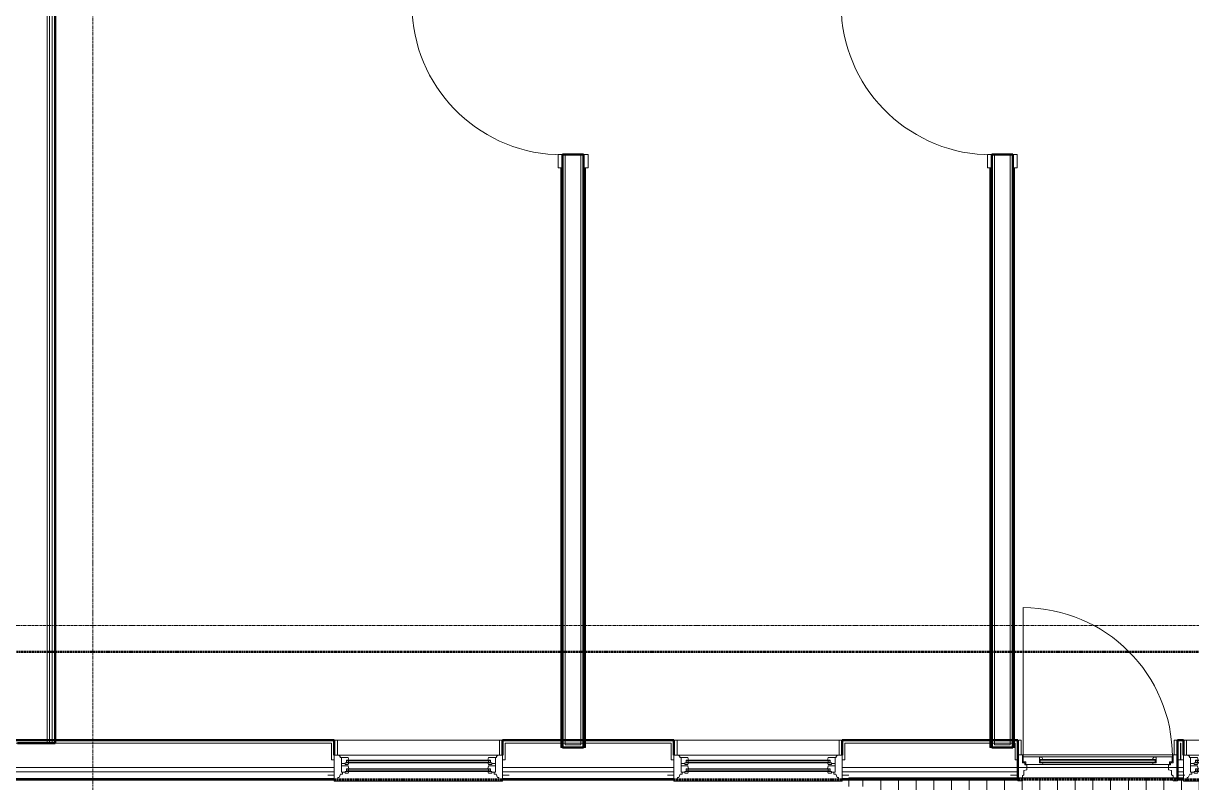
# Model space of a CAD drawing. Header units: inches. Extents: x -4218 to -1830, y 9767 to 12426.
# Drawn here: x -2516 to -2251.9, y 11246.7 to 11418.3 of the extents above; entities that cross this region are included whole.
import ezdxf

# ---------------------------------------------------------------- set-up
doc = ezdxf.new("R2010")
doc.units = ezdxf.units.IN
doc.header["$MEASUREMENT"] = 0
doc.linetypes.add('Dash 1_16_', pattern=[0.125, 0.0625, -0.0625])
doc.linetypes.add('Grid Line 1_2_', pattern=[0.875, 0.5, -0.125, 0.125, -0.125])
for name, color, linetype, lineweight in [('0-1', 7, 'Continuous', 5), ('0-2', 253, 'Continuous', 9), ('A-DOOR-1', 7, 'Continuous', 9), ('A-DOOR-2', 50, 'Continuous', 20), ('A-DOOR-4', 31, 'Continuous', 9), ('A-DOOR-5', 31, 'Continuous', 20), ('A-DOOR-FRAM', 31, 'Continuous', 20), ('A-DOOR-FRAM-1', 50, 'Continuous', 20), ('A-DOOR-FRAM-2', 31, 'Continuous', 9), ('A-DOOR-GLAZ', 31, 'Continuous', 9), ('A-FLOR-5', 192, 'Continuous', 9), ('A-FLOR-PATT-1', 9, 'Continuous', 9), ('A-GLAZ-1', 151, 'Continuous', 9), ('A-GLAZ-2', 151, 'Continuous', 20), ('A-WALL', 113, 'Continuous', 13), ('A-WALL-1', 250, 'Continuous', 50), ('A-WALL-2', 10, 'Continuous', 13), ('A-WALL-3', 254, 'Continuous', 9), ('A-WALL-4', 253, 'Continuous', 9), ('A-WALL-5', 252, 'Continuous', 9), ('A-WALL-6', 7, 'Continuous', 9), ('A-WALL-8', 113, 'Continuous', 9), ('A-WALL-9', 113, 'Continuous', 50), ('C-PROP-LINE-1', 91, 'Dash 1_16_', 50), ('I-WALL-1', 250, 'Continuous', 50), ('I-WALL-2', 254, 'Continuous', 9), ('I-WALL-3', 253, 'Continuous', 9), ('I-WALL-4', 252, 'Continuous', 9), ('S-GRID-1', 1, 'Grid Line 1_2_', 9)]:
    doc.layers.add(name, color=color, linetype=linetype, lineweight=lineweight)

# ---------------------------------------------------------------- blocks, each defined once
blk = doc.blocks.new('SWING - SINGLE - FLUSH - 2-10 x 6-8 - PRIVACY-3199407-BACKGROUND - 3RD FLOOR')
at = {"layer": 'A-DOOR-1'}
blk.add_arc((17, 2.37), 34.07, 93.3657, 180, dxfattribs=at)
at = {"layer": 'A-DOOR-2'}
for p, q in [((15, 2.37), (15, 36.38)), ((17, 36.38), (15, 36.38)), ((17, 2.37), (17, 36.38)), ((17, 2.37), (15, 2.37))]:
    blk.add_line(p, q, dxfattribs=at)
at = {"layer": 'A-DOOR-FRAM-1'}
for p, q in [((-17, 3.37), (-20, 3.37)), ((-20, 3.37), (-20, 2.37)), ((-17, 2.37), (-17, 3.37)), ((20, 3.37), (17, 3.37)), ((17, 3.37), (17, 2.37)), ((20, 2.37), (20, 3.37)), ((-20, 2.37), (-17, 2.37)), ((17, 2.37), (20, 2.37)), ((-17, -2.38), (-20, -2.38)), ((-20, -2.38), (-20, -3.38)), ((-17, -3.38), (-17, -2.38)), ((20, -2.38), (17, -2.38)), ((17, -2.38), (17, -3.38)), ((20, -3.38), (20, -2.38)), ((-20, -3.38), (-17, -3.38)), ((17, -3.38), (20, -3.38))]:
    blk.add_line(p, q, dxfattribs=at)
blk = doc.blocks.new('Basic Wall _ INT - W4BØF - _5_8 GYP - 2X4 WOOD_BATT_ - 5_8 GYP_ - ___-2694562-BACKGROUND - 3RD FLOOR')
at = {"layer": 'A-WALL-4'}
for p, q in [((-2394.12, 11385.65), (-2394.12, 11388.65)), ((-2394.47, 11256.26), (-2394.47, 11254.64)), ((-2394.12, 11254.64), (-2394.12, 11256.26)), ((-2394.54, 11254.64), (-2394.47, 11254.64)), ((-2394.47, 11254.64), (-2394.33, 11254.64)), ((-2394.33, 11254.64), (-2394.26, 11254.64)), ((-2394.15, 11254.64), (-2394.12, 11254.64))]:
    blk.add_line(p, q, dxfattribs=at)
at = {"layer": 'A-WALL-5'}
for p, q in [((-2394.47, 11385.65), (-2394.47, 11256.26)), ((-2394.12, 11256.26), (-2394.12, 11385.65)), ((-2394.54, 11256.26), (-2394.54, 11254.64)), ((-2394.25, 11256.26), (-2394.25, 11254.64)), ((-2394.27, 11254.64), (-2394.54, 11254.64)), ((-2394.25, 11254.64), (-2394.27, 11254.64)), ((-2394.22, 11254.64), (-2394.25, 11254.64)), ((-2394.17, 11254.64), (-2394.22, 11254.64)), ((-2394.12, 11254.64), (-2394.17, 11254.64))]:
    blk.add_line(p, q, dxfattribs=at)
at = {"layer": 'A-WALL-6'}
for p, q in [((-2394.54, 11385.65), (-2394.54, 11256.26)), ((-2394.25, 11385.65), (-2394.25, 11256.26))]:
    blk.add_line(p, q, dxfattribs=at)
blk = doc.blocks.new('Basic Wall _ INT - W4BØF - _5_8 GYP - 2X4 WOOD_BATT_ - 5_8 GYP_ - ___-2694561-BACKGROUND - 3RD FLOOR')
at = {"layer": 'A-WALL-4'}
for p, q in [((-2389.37, 11385.65), (-2389.37, 11388.65)), ((-2389.37, 11254.64), (-2389.37, 11256.26)), ((-2389.02, 11256.26), (-2389.02, 11254.64)), ((-2389.37, 11254.64), (-2389.35, 11254.64)), ((-2389.23, 11254.64), (-2389.17, 11254.64)), ((-2389.17, 11254.64), (-2389.02, 11254.64)), ((-2389.02, 11254.64), (-2388.96, 11254.64))]:
    blk.add_line(p, q, dxfattribs=at)
at = {"layer": 'A-WALL-5'}
for p, q in [((-2389.37, 11256.26), (-2389.37, 11385.65)), ((-2389.02, 11385.65), (-2389.02, 11256.26)), ((-2389.25, 11254.64), (-2389.25, 11256.26)), ((-2388.96, 11256.26), (-2388.96, 11254.64)), ((-2389.33, 11254.64), (-2389.37, 11254.64)), ((-2389.25, 11254.64), (-2389.33, 11254.64)), ((-2388.96, 11254.64), (-2389.25, 11254.64))]:
    blk.add_line(p, q, dxfattribs=at)
at = {"layer": 'A-WALL-6'}
for p, q in [((-2389.25, 11256.26), (-2389.25, 11385.65)), ((-2388.96, 11385.65), (-2388.96, 11256.26))]:
    blk.add_line(p, q, dxfattribs=at)
blk = doc.blocks.new('Basic Wall _ INT - W4BØF - _5_8 GYP - 2X4 WOOD_BATT_ - 5_8 GYP_ - ___-2694583-BACKGROUND - 3RD FLOOR')
at = {"layer": 'A-WALL-4'}
for p, q in [((-2292.3, 11455.17), (-2292.32, 11455.16)), ((-2292.12, 11455.25), (-2292.18, 11455.22)), ((-2291.97, 11455.31), (-2292.12, 11455.25)), ((-2291.91, 11455.33), (-2291.97, 11455.31)), ((-2292.32, 11422.65), (-2292.32, 11425.65)), ((-2292.32, 11385.65), (-2292.32, 11388.65)), ((-2292.32, 11254.64), (-2292.32, 11256.25)), ((-2291.97, 11256.25), (-2291.97, 11254.64)), ((-2292.32, 11254.64), (-2292.3, 11254.64)), ((-2292.18, 11254.64), (-2292.12, 11254.64)), ((-2292.12, 11254.64), (-2291.97, 11254.64)), ((-2291.97, 11254.64), (-2291.91, 11254.64))]:
    blk.add_line(p, q, dxfattribs=at)
at = {"layer": 'A-WALL-5'}
for p, q in [((-2292.32, 11425.65), (-2292.32, 11455.16)), ((-2291.97, 11455.31), (-2291.97, 11425.65)), ((-2292.32, 11256.26), (-2292.32, 11385.65)), ((-2291.97, 11385.65), (-2291.97, 11256.26)), ((-2292.2, 11254.64), (-2292.2, 11256.25)), ((-2291.91, 11256.25), (-2291.91, 11254.64)), ((-2292.28, 11254.64), (-2292.32, 11254.64)), ((-2292.22, 11254.64), (-2292.28, 11254.64)), ((-2292.21, 11254.64), (-2292.22, 11254.64)), ((-2292.2, 11254.64), (-2292.21, 11254.64)), ((-2292.03, 11254.64), (-2292.2, 11254.64)), ((-2292.2, 11254.64), (-2292.2, 11254.64)), ((-2291.91, 11254.64), (-2292.03, 11254.64))]:
    blk.add_line(p, q, dxfattribs=at)
at = {"layer": 'A-WALL-6'}
for p, q in [((-2292.2, 11425.65), (-2292.2, 11455.21)), ((-2291.91, 11455.33), (-2291.91, 11425.65)), ((-2292.2, 11256.26), (-2292.2, 11385.65)), ((-2291.91, 11385.65), (-2291.91, 11256.26))]:
    blk.add_line(p, q, dxfattribs=at)
at = {"layer": 'A-WALL-6', "flags": 128}
for points in [[(-2292.28, 11455.18), (-2292.26, 11455.19), (-2292.24, 11455.2), (-2292.22, 11455.2), (-2292.21, 11455.21), (-2292.2, 11455.21), (-2292.2, 11455.21)], [(-2292.2, 11455.21), (-2292.18, 11455.22), (-2292.12, 11455.25), (-2292.03, 11455.28), (-2291.91, 11455.33)]]:
    blk.add_lwpolyline(points, dxfattribs=at)
blk = doc.blocks.new('Basic Wall _ INT - W4BØF - _5_8 GYP - 2X4 WOOD_BATT_ - 5_8 GYP_ - ___-2694584-BACKGROUND - 3RD FLOOR')
at = {"layer": 'A-WALL-4'}
for p, q in [((-2297.42, 11453.05), (-2297.49, 11453.02)), ((-2297.28, 11453.11), (-2297.42, 11453.05)), ((-2297.21, 11453.14), (-2297.28, 11453.11)), ((-2297.07, 11453.19), (-2297.1, 11453.18)), ((-2297.42, 11434.37), (-2297.42, 11434.25)), ((-2297.42, 11434.25), (-2297.42, 11434.16)), ((-2297.42, 11434.16), (-2297.42, 11434.1)), ((-2297.42, 11433.95), (-2297.42, 11425.65)), ((-2297.07, 11425.65), (-2297.07, 11433.95)), ((-2297.07, 11385.65), (-2297.07, 11388.65)), ((-2297.42, 11256.26), (-2297.42, 11254.64)), ((-2297.07, 11254.64), (-2297.07, 11256.26)), ((-2297.49, 11254.64), (-2297.42, 11254.64)), ((-2297.42, 11254.64), (-2297.28, 11254.64)), ((-2297.28, 11254.64), (-2297.21, 11254.64)), ((-2297.1, 11254.64), (-2297.07, 11254.64))]:
    blk.add_line(p, q, dxfattribs=at)
at = {"layer": 'A-WALL-5'}
for p, q in [((-2297.42, 11453.05), (-2297.42, 11434.37)), ((-2297.07, 11433.95), (-2297.07, 11453.19)), ((-2297.49, 11434.37), (-2297.49, 11434.25)), ((-2297.49, 11434.25), (-2297.49, 11434.16)), ((-2297.49, 11434.16), (-2297.49, 11434.1)), ((-2297.49, 11433.95), (-2297.49, 11425.65)), ((-2297.2, 11433.95), (-2297.2, 11426.1)), ((-2297.2, 11426.08), (-2297.2, 11425.65)), ((-2297.42, 11385.65), (-2297.42, 11256.26)), ((-2297.07, 11256.26), (-2297.07, 11385.65)), ((-2297.49, 11256.26), (-2297.49, 11254.64)), ((-2297.2, 11256.26), (-2297.2, 11254.64)), ((-2297.2, 11254.64), (-2297.49, 11254.64)), ((-2297.2, 11254.64), (-2297.2, 11254.64)), ((-2297.19, 11254.64), (-2297.2, 11254.64)), ((-2297.12, 11254.64), (-2297.19, 11254.64)), ((-2297.07, 11254.64), (-2297.12, 11254.64))]:
    blk.add_line(p, q, dxfattribs=at)
at = {"layer": 'A-WALL-6'}
for p, q in [((-2297.49, 11453.02), (-2297.49, 11434.37)), ((-2297.2, 11453.14), (-2297.2, 11433.95)), ((-2297.49, 11385.65), (-2297.49, 11256.26)), ((-2297.2, 11385.65), (-2297.2, 11256.26))]:
    blk.add_line(p, q, dxfattribs=at)
at = {"layer": 'A-WALL-6', "flags": 128}
for points in [[(-2297.49, 11453.02), (-2297.37, 11453.07), (-2297.28, 11453.11), (-2297.22, 11453.13), (-2297.2, 11453.14)], [(-2297.2, 11453.14), (-2297.2, 11453.14), (-2297.19, 11453.15), (-2297.17, 11453.15), (-2297.16, 11453.16), (-2297.14, 11453.17), (-2297.12, 11453.18)]]:
    blk.add_lwpolyline(points, dxfattribs=at)
blk = doc.blocks.new('CTR - 1st Phase - Unit Layouts_rvt-1-BACKGROUND - 3RD FLOOR')
at = {"layer": 'A-WALL-1'}
for p, q in [((-2394.12, 11388.65), (-2394.12, 11254.64)), ((-2389.37, 11388.65), (-2394.12, 11388.65)), ((-2389.37, 11254.64), (-2389.37, 11388.65)), ((-2297.07, 11388.65), (-2297.07, 11254.64)), ((-2292.32, 11388.65), (-2297.07, 11388.65)), ((-2292.32, 11254.64), (-2292.32, 11388.65)), ((-2394.12, 11254.64), (-2393.5, 11254.64)), ((-2393.5, 11254.64), (-2390, 11254.64)), ((-2390, 11254.64), (-2389.37, 11254.64)), ((-2297.07, 11254.64), (-2296.45, 11254.64)), ((-2296.45, 11254.64), (-2292.95, 11254.64)), ((-2292.95, 11254.64), (-2292.32, 11254.64))]:
    blk.add_line(p, q, dxfattribs=at)
at = {"layer": 'A-WALL-2'}
for p, q in [((-2393.5, 11255.26), (-2393.5, 11388.65)), ((-2390, 11255.26), (-2390, 11388.65)), ((-2296.45, 11255.26), (-2296.45, 11388.65)), ((-2292.95, 11255.26), (-2292.95, 11388.65)), ((-2393.5, 11255.26), (-2390, 11255.26)), ((-2296.45, 11255.26), (-2292.95, 11255.26))]:
    blk.add_line(p, q, dxfattribs=at)
at = {"layer": 'A-WALL-3'}
for p, q in [((-2394.12, 11388.65), (-2394.12, 11385.65)), ((-2389.37, 11385.65), (-2389.37, 11388.65)), ((-2297.07, 11388.65), (-2297.07, 11385.65)), ((-2292.32, 11385.65), (-2292.32, 11388.65)), ((-2394.12, 11256.26), (-2394.12, 11254.64)), ((-2389.37, 11254.64), (-2389.37, 11256.26)), ((-2297.07, 11256.26), (-2297.07, 11254.64)), ((-2292.32, 11254.64), (-2292.32, 11256.25))]:
    blk.add_line(p, q, dxfattribs=at)
at = {"layer": 'A-WALL-4'}
for p, q in [((-2394.12, 11385.65), (-2394.12, 11256.26)), ((-2389.37, 11256.26), (-2389.37, 11385.65)), ((-2297.07, 11385.65), (-2297.07, 11256.26)), ((-2292.32, 11256.26), (-2292.32, 11385.65)), ((-2389.37, 11254.64), (-2394.12, 11254.64)), ((-2292.32, 11254.64), (-2297.07, 11254.64))]:
    blk.add_line(p, q, dxfattribs=at)
at = {"layer": 'A-WALL-5'}
for p, q in [((-2394.12, 11388.65), (-2389.37, 11388.65)), ((-2297.07, 11388.65), (-2292.32, 11388.65))]:
    blk.add_line(p, q, dxfattribs=at)
at = {"layer": '0-2'}
for name in ['Basic Wall _ INT - W4BØF - _5_8 GYP - 2X4 WOOD_BATT_ - 5_8 GYP_ - ___-2694583-BACKGROUND - 3RD FLOOR', 'Basic Wall _ INT - W4BØF - _5_8 GYP - 2X4 WOOD_BATT_ - 5_8 GYP_ - ___-2694584-BACKGROUND - 3RD FLOOR', 'Basic Wall _ INT - W4BØF - _5_8 GYP - 2X4 WOOD_BATT_ - 5_8 GYP_ - ___-2694562-BACKGROUND - 3RD FLOOR', 'Basic Wall _ INT - W4BØF - _5_8 GYP - 2X4 WOOD_BATT_ - 5_8 GYP_ - ___-2694561-BACKGROUND - 3RD FLOOR']:
    blk.add_blockref(name, (0, 0), dxfattribs=at)
for p, rotation in [((-2391.75, 11405.65), 89.99999999998862), ((-2294.7, 11405.65), 89.99999999994733)]:
    blk.add_blockref('SWING - SINGLE - FLUSH - 2-10 x 6-8 - PRIVACY-3199407-BACKGROUND - 3RD FLOOR', p, dxfattribs=dict(at, rotation=rotation))
blk = doc.blocks.new('CTR - 1st Phase - Common Walls_rvt-1-BACKGROUND - 3RD FLOOR')
at = {"layer": 'A-WALL-2'}
for p, q in [((-2510.62, 11255.64), (-2510.62, 11640.61)), ((-2510.12, 11255.64), (-2510.12, 11640.61)), ((-2509.5, 11255.64), (-2509.5, 11640.61))]:
    blk.add_line(p, q, dxfattribs=at)
at = {"layer": 'I-WALL-1'}
for p, q in [((-2508.87, 11255.64), (-2508.87, 11466.04)), ((-2517.37, 11255.64), (-2508.87, 11255.64))]:
    blk.add_line(p, q, dxfattribs=at)
at = {"layer": 'I-WALL-2'}
blk.add_line((-2508.87, 11255.64), (-2517.37, 11255.64), dxfattribs=at)
at = {"layer": 'I-WALL-3'}
blk.add_line((-2508.87, 11255.64), (-2508.87, 11256.26), dxfattribs=at)
at = {"layer": 'I-WALL-4'}
blk.add_line((-2508.87, 11256.26), (-2508.87, 11425.04), dxfattribs=at)
blk = doc.blocks.new('Window-Double_Hung-Andersen-400_Series-Tilt_Wash - DOUBLE HUNG - COTTAGE - 3RD FLOOR-2888224-BACKGROUND - 3RD FLOOR')
at = {"layer": 'A-GLAZ-1'}
for p, q in [((-16.29, 2.5), (-15.7, 2.5)), ((-16.29, 2.12), (-15.7, 2.12)), ((-16.29, 0.56), (-15.7, 0.56)), ((-16.29, 0.19), (-15.7, 0.19)), ((-15.82, 2.5), (-15.82, 2.12)), ((-15.82, 0.56), (-15.82, 0.19)), ((-15.7, 2.62), (15.7, 2.62)), ((-15.7, 2.5), (15.7, 2.5)), ((-15.7, 2.12), (15.7, 2.12)), ((-15.7, 2), (15.7, 2)), ((-15.7, 0.69), (15.7, 0.69)), ((-15.7, 0.56), (15.7, 0.56)), ((-15.7, 0.19), (15.7, 0.19)), ((-15.7, 0.06), (15.7, 0.06)), ((16.29, 2.5), (15.7, 2.5)), ((16.29, 2.12), (15.7, 2.12)), ((16.29, 0.56), (15.7, 0.56)), ((16.29, 0.19), (15.7, 0.19)), ((15.82, 2.5), (15.82, 2.12)), ((15.82, 0.56), (15.82, 0.19)), ((-19.01, -3.94), (-19.01, -2.44)), ((-19.01, -2.44), (-18.95, -2.44)), ((18.95, -1.06), (-18.95, -1.06)), ((-18.95, -1.06), (-18.95, -4.44)), ((-18.32, -1.06), (-18.32, -4.44)), ((18.32, -1.06), (18.32, -4.44)), ((18.95, -4.44), (18.95, -1.06)), ((18.95, -2.44), (19.01, -2.44)), ((19.01, -2.44), (19.01, -3.94)), ((-18.95, -3.94), (-19.01, -3.94)), ((-18.95, -4.44), (18.95, -4.44)), ((19.01, -3.94), (18.95, -3.94))]:
    blk.add_line(p, q, dxfattribs=at)
at = {"layer": 'A-GLAZ-2'}
for p, q in [((-19.01, 3.44), (-20.51, 3.44)), ((19.01, 4.81), (-19.01, 4.81)), ((-19.01, 4.81), (-19.01, -1.06)), ((-18.2, 4.81), (-18.2, 4)), ((-18.2, 4), (-17.92, 4)), ((-17.92, 4), (-17.61, 3.19)), ((-17.61, 3.19), (-17.14, 3.19)), ((-17.42, 2.75), (-16.57, 2.75)), ((-17.42, 2.75), (-17.42, -0.56)), ((-17.14, 3.19), (-17.14, 2.75)), ((-15.86, 2.97), (-16.57, 2.97)), ((-16.57, 2.62), (-16.57, 2.97)), ((-15.86, 2.97), (-15.7, 2.62)), ((15.86, 2.97), (15.7, 2.62)), ((15.86, 2.97), (16.57, 2.97)), ((16.57, 2.62), (16.57, 2.97)), ((17.42, 2.75), (16.57, 2.75)), ((17.14, 3.19), (17.14, 2.75)), ((17.61, 3.19), (17.14, 3.19)), ((17.42, 2.75), (17.42, -0.56)), ((17.92, 4), (17.61, 3.19)), ((18.2, 4), (17.92, 4)), ((18.2, 4.81), (18.2, 4)), ((19.01, -1.06), (19.01, 4.81)), ((19.01, 3.44), (20.51, 3.44)), ((-17.42, 1.37), (-15.86, 1.37)), ((-17.42, 0.81), (-16.57, 0.81)), ((-15.7, 2.62), (-16.57, 2.62)), ((-15.86, 1.03), (-16.57, 1.03)), ((-16.57, 0.69), (-16.57, 1.03)), ((-15.7, 0.69), (-16.57, 0.69)), ((-16.29, 2.62), (-16.29, 2)), ((-15.7, 2), (-16.29, 2)), ((-16.29, 0.69), (-16.29, 0.06)), ((-15.7, 0.06), (-16.29, 0.06)), ((-15.86, 1.37), (-15.7, 2)), ((-15.86, 1.03), (-15.7, 0.69)), ((-15.86, -0.56), (-15.7, 0.06)), ((15.7, 2.62), (16.57, 2.62)), ((15.7, 2), (16.29, 2)), ((15.86, 1.37), (15.7, 2)), ((15.86, 1.03), (15.7, 0.69)), ((15.7, 0.69), (16.57, 0.69)), ((15.7, 0.06), (16.29, 0.06)), ((15.86, -0.56), (15.7, 0.06)), ((17.42, 1.37), (15.86, 1.37)), ((15.86, 1.03), (16.57, 1.03)), ((16.29, 2.62), (16.29, 2)), ((16.29, 0.69), (16.29, 0.06)), ((16.57, 0.69), (16.57, 1.03)), ((17.42, 0.81), (16.57, 0.81)), ((-19.01, -1.06), (19.01, -1.06)), ((-17.67, -0.78), (-18, -1.06)), ((-17.67, -0.78), (-17.67, -0.56)), ((-17.67, -0.56), (-15.86, -0.56)), ((17.67, -0.56), (15.86, -0.56)), ((17.67, -0.78), (17.67, -0.56)), ((17.67, -0.78), (18, -1.06))]:
    blk.add_line(p, q, dxfattribs=at)
blk = doc.blocks.new('Window-Double_Hung-Andersen-400_Series-Tilt_Wash - DOUBLE HUNG - COTTAGE - 3RD FLOOR-2888547-BACKGROUND - 3RD FLOOR')
at = {"layer": 'A-GLAZ-1'}
for p, q in [((-19.01, 2.44), (-19.01, 3.94)), ((-19.01, 3.94), (-18.95, 3.94)), ((-18.95, 4.44), (18.95, 4.44)), ((-18.95, 1.06), (-18.95, 4.44)), ((-18.32, 1.06), (-18.32, 4.44)), ((18.32, 1.06), (18.32, 4.44)), ((18.95, 4.44), (18.95, 1.06)), ((18.95, 3.94), (19.01, 3.94)), ((19.01, 3.94), (19.01, 2.44)), ((-18.95, 2.44), (-19.01, 2.44)), ((18.95, 1.06), (-18.95, 1.06)), ((19.01, 2.44), (18.95, 2.44)), ((-16.29, -0.19), (-15.7, -0.19)), ((-16.29, -0.56), (-15.7, -0.56)), ((-16.29, -2.13), (-15.7, -2.13)), ((-16.29, -2.5), (-15.7, -2.5)), ((-15.82, -0.56), (-15.82, -0.19)), ((-15.82, -2.5), (-15.82, -2.13)), ((-15.7, -0.06), (15.7, -0.06)), ((-15.7, -0.19), (15.7, -0.19)), ((-15.7, -0.56), (15.7, -0.56)), ((-15.7, -0.69), (15.7, -0.69)), ((-15.7, -2), (15.7, -2)), ((-15.7, -2.13), (15.7, -2.13)), ((-15.7, -2.5), (15.7, -2.5)), ((-15.7, -2.63), (15.7, -2.63)), ((16.29, -0.19), (15.7, -0.19)), ((16.29, -0.56), (15.7, -0.56)), ((16.29, -2.13), (15.7, -2.13)), ((16.29, -2.5), (15.7, -2.5)), ((15.82, -0.56), (15.82, -0.19)), ((15.82, -2.5), (15.82, -2.13))]:
    blk.add_line(p, q, dxfattribs=at)
at = {"layer": 'A-GLAZ-2'}
for p, q in [((-19.01, 1.06), (19.01, 1.06)), ((-19.01, -4.81), (-19.01, 1.06)), ((-17.67, 0.78), (-18, 1.06)), ((-17.67, 0.78), (-17.67, 0.56)), ((-17.67, 0.56), (-15.86, 0.56)), ((-17.42, -2.75), (-17.42, 0.56)), ((-15.86, 0.56), (-15.7, -0.06)), ((15.86, 0.56), (15.7, -0.06)), ((17.67, 0.56), (15.86, 0.56)), ((17.42, -2.75), (17.42, 0.56)), ((17.67, 0.78), (18, 1.06)), ((17.67, 0.78), (17.67, 0.56)), ((19.01, 1.06), (19.01, -4.81)), ((-17.42, -0.81), (-16.57, -0.81)), ((-17.42, -1.38), (-15.86, -1.38)), ((-16.57, -0.69), (-16.57, -1.03)), ((-15.7, -0.69), (-16.57, -0.69)), ((-15.86, -1.03), (-16.57, -1.03)), ((-16.57, -2.63), (-16.57, -2.97)), ((-15.7, -2.63), (-16.57, -2.63)), ((-16.29, -0.69), (-16.29, -0.06)), ((-15.7, -0.06), (-16.29, -0.06)), ((-16.29, -2.63), (-16.29, -2)), ((-15.7, -2), (-16.29, -2)), ((-15.86, -1.03), (-15.7, -0.69)), ((-15.86, -1.38), (-15.7, -2)), ((-15.86, -2.97), (-15.7, -2.63)), ((15.7, -0.06), (16.29, -0.06)), ((15.86, -1.03), (15.7, -0.69)), ((15.7, -0.69), (16.57, -0.69)), ((15.86, -1.38), (15.7, -2)), ((15.7, -2), (16.29, -2)), ((15.86, -2.97), (15.7, -2.63)), ((15.7, -2.63), (16.57, -2.63)), ((15.86, -1.03), (16.57, -1.03)), ((17.42, -1.38), (15.86, -1.38)), ((16.29, -0.69), (16.29, -0.06)), ((16.29, -2.63), (16.29, -2)), ((16.57, -0.69), (16.57, -1.03)), ((17.42, -0.81), (16.57, -0.81)), ((16.57, -2.63), (16.57, -2.97)), ((-19.01, -3.44), (-20.51, -3.44)), ((19.01, -4.81), (-19.01, -4.81)), ((-18.2, -4), (-17.92, -4)), ((-18.2, -4.81), (-18.2, -4)), ((-17.92, -4), (-17.61, -3.19)), ((-17.61, -3.19), (-17.14, -3.19)), ((-17.42, -2.75), (-16.57, -2.75)), ((-17.14, -3.19), (-17.14, -2.75)), ((-15.86, -2.97), (-16.57, -2.97)), ((15.86, -2.97), (16.57, -2.97)), ((17.42, -2.75), (16.57, -2.75)), ((17.14, -3.19), (17.14, -2.75)), ((17.61, -3.19), (17.14, -3.19)), ((17.92, -4), (17.61, -3.19)), ((18.2, -4), (17.92, -4)), ((18.2, -4.81), (18.2, -4)), ((19.01, -3.44), (20.51, -3.44))]:
    blk.add_line(p, q, dxfattribs=at)
blk = doc.blocks.new('Door-Inswing-Andersen-400_Series-Single - 3_ 0-1_8_ x 6_ 7-1_2_ - 3rd floor-V195-BACKGROUND - 3RD FLOOR')
at = {"layer": 'A-DOOR-4'}
blk.add_line((16.87, -0.66), (16.87, -34.41), dxfattribs=at)
blk.add_arc((16.87, -0.66), 33.75, 180, 270, dxfattribs=at)
at = {"layer": 'A-DOOR-5'}
for p, q in [((-16.26, 0.42), (-16.87, 0.41)), ((-16.87, 0.41), (-16.87, -0.66)), ((-16.26, 1.06), (-16.26, 0.42)), ((-16.26, 1.06), (-12.44, 1.06)), ((-13.19, 0.66), (-12.44, 0.66)), ((-13.19, -0.66), (-13.19, 0.66)), ((-12.44, 0.75), (-12.47, 1.06)), ((12.44, 1.06), (-12.44, 1.06)), ((-12.44, 0.66), (-12.44, 0.75)), ((16.26, 1.06), (12.44, 1.06)), ((12.44, 0.75), (12.47, 1.06)), ((12.44, 0.66), (12.44, 0.75)), ((13.19, 0.66), (12.44, 0.66)), ((13.19, -0.66), (13.19, 0.66)), ((16.26, 1.06), (16.26, 0.42)), ((16.26, 0.42), (16.87, 0.41)), ((16.87, 0.41), (16.87, -0.66)), ((-16.87, -0.66), (-12.44, -0.66)), ((-12.44, -0.09), (-13.19, -0.09)), ((-13.19, -0.59), (-12.67, -0.59)), ((-13.19, -0.66), (-13.19, -0.59)), ((-12.67, -0.59), (-12.47, -0.34)), ((-12.47, -0.34), (-12.44, -0.16)), ((-12.44, -0.16), (-12.44, -0.09)), ((12.44, -0.66), (-12.44, -0.66)), ((12.44, -0.09), (13.19, -0.09)), ((12.44, -0.16), (12.44, -0.09)), ((12.47, -0.34), (12.44, -0.16)), ((16.87, -0.66), (12.44, -0.66)), ((12.67, -0.59), (12.47, -0.34)), ((13.19, -0.59), (12.67, -0.59)), ((13.19, -0.66), (13.19, -0.59))]:
    blk.add_line(p, q, dxfattribs=at)
at = {"layer": 'A-DOOR-FRAM'}
for p, q in [((-19.69, 3.44), (-18.06, 3.44)), ((-18.06, 4.75), (-18.06, -1.13)), ((-18.06, 4.75), (-17.03, 4.75)), ((-18.06, 4.05), (-18.06, -1.13)), ((-17.03, 3.63), (-17.03, 4.75)), ((-16.69, 3.39), (-17.03, 3.63)), ((-16.69, 2.39), (-16.69, 3.39)), ((16.69, 3.39), (17.03, 3.63)), ((16.69, 2.39), (16.69, 3.39)), ((17.03, 3.63), (17.03, 4.75)), ((18.06, 4.75), (17.03, 4.75)), ((18.06, 4.75), (18.06, -1.13)), ((18.06, -1.13), (18.06, 4.05)), ((19.69, 3.44), (18.06, 3.44)), ((-17.03, 0.66), (-16.45, 0.66)), ((-17.03, -1.13), (-17.03, 0.66)), ((-16, 2.23), (-16.69, 2.39)), ((-16.45, 0.66), (-16.45, 1.09)), ((-16.45, 1.09), (-16, 1.09)), ((-16, 1.09), (-16, 2.23)), ((16, 2.23), (16.69, 2.39)), ((16, 1.09), (16, 2.23)), ((16.45, 1.09), (16, 1.09)), ((16.45, 0.66), (16.45, 1.09)), ((17.03, 0.66), (16.45, 0.66)), ((17.03, -1.13), (17.03, 0.66)), ((-18.06, -1.13), (-17.94, -1.13)), ((-17.69, -1.13), (-18.06, -1.13)), ((-18.06, -1.13), (-17.03, -1.13)), ((-17.31, -1.13), (17.31, -1.13)), ((18.06, -1.13), (17.03, -1.13)), ((17.94, -1.13), (18.06, -1.13))]:
    blk.add_line(p, q, dxfattribs=at)
at = {"layer": 'A-DOOR-FRAM-2'}
for p, q in [((-17.31, -1.13), (-17.94, -1.13)), ((-17.94, -1.13), (-17.94, -4.44)), ((-17.31, -4.44), (-17.31, -1.13)), ((17.94, -1.13), (17.31, -1.13)), ((17.31, -1.13), (17.31, -4.44)), ((17.94, -4.44), (17.94, -1.13)), ((-17.94, -4.44), (-17.31, -4.44)), ((17.31, -4.44), (17.94, -4.44))]:
    blk.add_line(p, q, dxfattribs=at)
at = {"layer": 'A-DOOR-GLAZ'}
for p, q in [((-12.44, 0.5), (-13.19, 0.5)), ((-13.19, 0.06), (-12.44, 0.06)), ((-12.98, 0.5), (-12.98, 0.06)), ((12.44, 0.66), (-12.44, 0.66)), ((12.44, 0.5), (-12.44, 0.5)), ((12.44, 0.06), (-12.44, 0.06)), ((12.44, 0.5), (13.19, 0.5)), ((13.19, 0.06), (12.44, 0.06)), ((12.98, 0.5), (12.98, 0.06)), ((12.44, -0.09), (-12.44, -0.09))]:
    blk.add_line(p, q, dxfattribs=at)
blk = doc.blocks.new('Family - ___-2835860-BACKGROUND - 3RD FLOOR')
at = {"layer": 'C-PROP-LINE-1'}
blk.add_line((-2067.55, 11247.39), (-3401.42, 11247.39), dxfattribs=at)
blk = doc.blocks.new('Family - ___-2835903-BACKGROUND - 3RD FLOOR')
at = {"layer": 'C-PROP-LINE-1'}
blk.add_line((-2096.45, 11276.29), (-3400.92, 11276.29), dxfattribs=at)
blk = doc.blocks.new('Family - ___-2835932-BACKGROUND - 3RD FLOOR')
at = {"layer": 'C-PROP-LINE-1'}
blk.add_line((-2067.55, 11247.39), (-3401.42, 11247.39), dxfattribs=at)

msp = doc.modelspace()

# ---------------------------------------------------------------- hatches: boundary and pattern name
at = {"layer": 'A-FLOR-PATT-1'}
h = msp.add_hatch(dxfattribs=at)
h.set_pattern_fill('FP_8', color=256, style=0, pattern_type=2)
h.set_pattern_definition([(90, (-1554.201, 12289.889), (-4, 2e-16), []), (180, (-1554.201, 12289.889), (-8, -8), [4, -28]), (180, (-1558.201, 12305.889), (-8, -8), [4, -28])])
h.paths.add_polyline_path([(-2221.36, 11187.25), (-2220.44, 11187.25), (-2220.42, 11245.78), (-2216.07, 11245.78), (-2216.07, 11247.01), (-2253.74, 11247.01), (-2253.74, 11247.78), (-2329.4, 11247.78), (-2329.4, 11245.78), (-2327.99, 11245.78), (-2327.99, 11246.37), (-2326.81, 11246.37), (-2326.81, 11245.78), (-2325.04, 11245.78), (-2325, 11187.25), (-2221.49, 11187.25)], flags=0)

# ---------------------------------------------------------------- linework, layer by layer
at = {"layer": 'A-FLOR-5'}
for p, q in [((-2253.74, 11247.78), (-2329.4, 11247.78)), ((-2329.4, 11247.78), (-2329.4, 11247.64)), ((-2329.4, 11247.63), (-2329.4, 11245.78)), ((-2291.19, 11250.14), (-2255.06, 11250.14))]:
    msp.add_line(p, q, dxfattribs=at)
at = {"layer": 'A-WALL'}
for p, q in [((-2446.36, 11255.64), (-2560.69, 11255.64)), ((-2446.36, 11251.83), (-2446.36, 11255.64)), ((-2407.09, 11255.64), (-2407.09, 11251.83)), ((-2369.56, 11255.64), (-2407.09, 11255.64)), ((-2369.56, 11251.83), (-2369.56, 11255.64)), ((-2330.29, 11255.64), (-2330.29, 11251.83)), ((-2291.81, 11255.64), (-2330.29, 11255.64)), ((-2291.81, 11251.83), (-2291.81, 11255.64)), ((-2254.44, 11255.64), (-2254.44, 11251.83)), ((-2254.36, 11255.64), (-2254.44, 11255.64)), ((-2254.36, 11251.83), (-2254.36, 11255.64)), ((-2446.36, 11251.83), (-2445.74, 11251.83)), ((-2407.71, 11251.83), (-2407.09, 11251.83)), ((-2369.56, 11251.83), (-2368.94, 11251.83)), ((-2330.91, 11251.83), (-2330.29, 11251.83)), ((-2291.81, 11251.83), (-2291.19, 11251.83)), ((-2255.06, 11251.83), (-2254.44, 11251.83)), ((-2254.36, 11251.83), (-2253.74, 11251.83)), ((-2561.31, 11250.14), (-2445.74, 11250.14)), ((-2561.31, 11249.14), (-2445.74, 11249.14)), ((-2561.31, 11247.64), (-2445.74, 11247.64)), ((-2407.71, 11250.14), (-2368.94, 11250.14)), ((-2407.71, 11249.14), (-2368.94, 11249.14)), ((-2407.71, 11247.64), (-2368.94, 11247.64)), ((-2330.91, 11250.14), (-2291.19, 11250.14)), ((-2330.91, 11249.14), (-2291.19, 11249.14)), ((-2330.91, 11247.64), (-2291.19, 11247.64)), ((-2255.06, 11250.14), (-2253.74, 11250.14)), ((-2255.06, 11249.14), (-2253.74, 11249.14)), ((-2255.06, 11247.64), (-2253.74, 11247.64))]:
    msp.add_line(p, q, dxfattribs=at)
at = {"layer": 'A-WALL-8'}
for p, q in [((-2445.74, 11256.26), (-2445.67, 11256.26)), ((-2407.77, 11256.26), (-2407.71, 11256.26)), ((-2368.94, 11256.26), (-2368.87, 11256.26)), ((-2330.97, 11256.26), (-2330.91, 11256.26)), ((-2253.74, 11256.26), (-2253.67, 11256.26))]:
    msp.add_line(p, q, dxfattribs=at)
at = {"layer": 'A-WALL-9'}
for p, q in [((-2445.74, 11256.26), (-2561.31, 11256.26)), ((-2445.74, 11252.89), (-2445.74, 11256.26)), ((-2368.94, 11256.26), (-2407.71, 11256.26)), ((-2407.71, 11256.26), (-2407.71, 11252.89)), ((-2368.94, 11252.89), (-2368.94, 11256.26)), ((-2291.19, 11256.26), (-2330.91, 11256.26)), ((-2330.91, 11256.26), (-2330.91, 11252.89)), ((-2291.19, 11247.39), (-2291.19, 11256.26)), ((-2253.74, 11256.26), (-2255.06, 11256.26)), ((-2255.06, 11256.26), (-2255.06, 11247.39)), ((-2253.74, 11252.89), (-2253.74, 11256.26)), ((-2561.31, 11247.39), (-2445.74, 11247.39)), ((-2407.71, 11247.39), (-2368.94, 11247.39)), ((-2330.91, 11247.39), (-2291.19, 11247.39)), ((-2255.06, 11247.39), (-2253.74, 11247.39))]:
    msp.add_line(p, q, dxfattribs=at)
at = {"layer": 'S-GRID-1'}
for p, q in [((-2500.32, 9836.18), (-2500.32, 12376.81)), ((-1830.2, 11282.19), (-4168.71, 11282.19))]:
    msp.add_line(p, q, dxfattribs=at)

# ---------------------------------------------------------------- block references
at = {"layer": '0-1'}
for name in ['CTR - 1st Phase - Unit Layouts_rvt-1-BACKGROUND - 3RD FLOOR', 'CTR - 1st Phase - Common Walls_rvt-1-BACKGROUND - 3RD FLOOR']:
    msp.add_blockref(name, (0, 0), dxfattribs=at)
at = {"layer": 'A-DOOR-4', "rotation": 180}
msp.add_blockref('Door-Inswing-Andersen-400_Series-Single - 3_ 0-1_8_ x 6_ 7-1_2_ - 3rd floor-V195-BACKGROUND - 3RD FLOOR', (-2273.12, 11251.83), dxfattribs=at)
at = {"layer": 'A-GLAZ-1', "rotation": 180}
msp.add_blockref('Window-Double_Hung-Andersen-400_Series-Tilt_Wash - DOUBLE HUNG - COTTAGE - 3RD FLOOR-2888224-BACKGROUND - 3RD FLOOR', (-2426.72, 11251.83), dxfattribs=at)
at = {"layer": 'A-GLAZ-1'}
for p in [(-2349.92, 11251.83), (-2234.72, 11251.83)]:
    msp.add_blockref('Window-Double_Hung-Andersen-400_Series-Tilt_Wash - DOUBLE HUNG - COTTAGE - 3RD FLOOR-2888547-BACKGROUND - 3RD FLOOR', p, dxfattribs=at)
at = {"layer": 'C-PROP-LINE-1'}
for name in ['Family - ___-2835860-BACKGROUND - 3RD FLOOR', 'Family - ___-2835932-BACKGROUND - 3RD FLOOR', 'Family - ___-2835903-BACKGROUND - 3RD FLOOR']:
    msp.add_blockref(name, (0, 0), dxfattribs=at)

doc.saveas('drawing.dxf')
